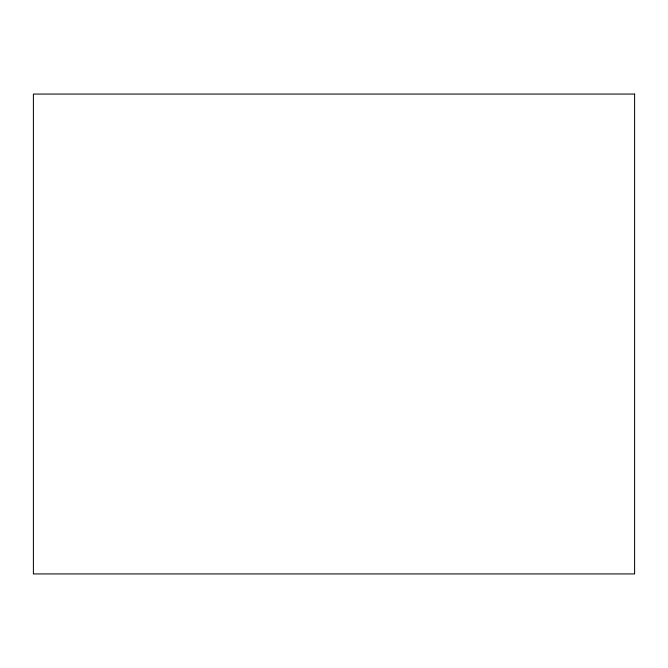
<?xml version="1.0" encoding="UTF-8"?>
<svg xmlns="http://www.w3.org/2000/svg" width="668" height="668" viewBox="0 0 668 668"><rect width="100%" height="100%" fill="white"/><g stroke="black" fill="none" stroke-linecap="round" stroke-linejoin="round"><path stroke-width="1" d="M634.6 94.071L33.4 94.071L33.4 573.929L634.6 573.929L634.6 94.071"/></g></svg>
